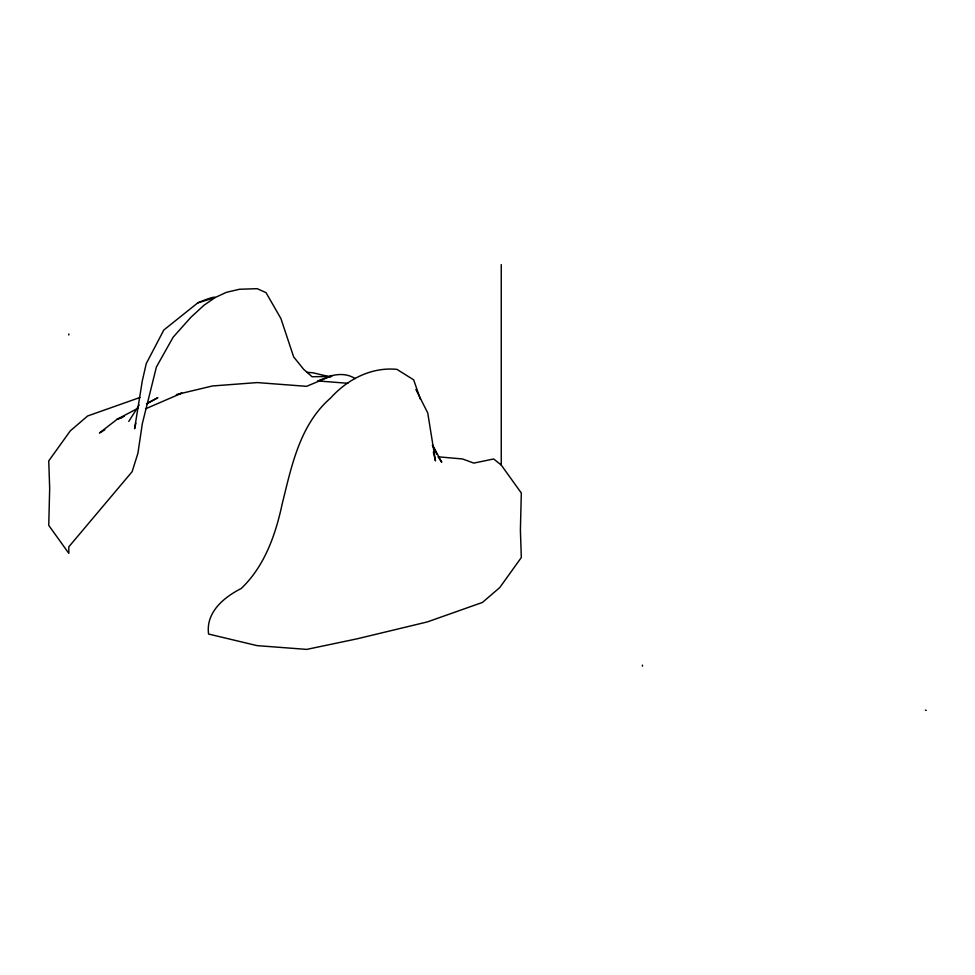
<?xml version="1.0" encoding="UTF-8"?>
<svg xmlns="http://www.w3.org/2000/svg" width="975" height="975" viewBox="0 0 975 975"><rect width="100%" height="100%" fill="white"/><g stroke="black" fill="none" stroke-linecap="round" stroke-linejoin="round"><path stroke-width="1.46" d="M68.811 334.973L68.847 333.962M135.866 423.15L134.587 428.781L142.326 380.75L146.25 363.59L163.824 330.025L197.742 302.896A27.178 2.901 -25.7 0 1 215.146 297.521L226.419 292.329L239.423 289.27L257.193 288.673L266.004 292.622L280.897 318.52L293.67 356.923L303.7 369.367L312.061 376.74L328.904 376.496A73.101 42.205 -60 0 1 350.244 376.131L352.816 377.227A73.101 42.205 -60 0 1 355.241 378.617M128.773 421.444L139.096 405.076M104.776 429.804L99.438 432.997L117.012 419.36L138.084 408.172M146.469 403.894L157.84 397.69L147.298 403.284M124.325 416.264L117.012 419.36L122.533 417.324M145.482 408.854L181.862 393.12L179.059 393.839M318.862 380.421L332.219 375.57L306.589 386.332L257.193 382.578L212.392 385.978L176.402 394.582M139.925 397.495L87.628 415.984L70.31 430.84L48.75 460.883L49.676 488.353L48.75 525.379L68.811 553.349L68.811 546.841L132.113 471.705L137.902 453.314L142.326 423.65L156.414 366.978L173.111 337.228L190.881 317.302L203.885 305.333L215.146 297.521L197.742 302.896M307.027 372.328L313.048 372.791L330.659 377.008M317.521 380.908L347.843 383.297M925.372 710.117L926.25 710.422M420.457 399.323L413.656 379.836L396.959 369.367C371.378 366.832 347.417 379.36 330.647 397.995C299.63 424.82 291.501 466.416 282.092 504.343C275.535 535.007 264.408 566.487 241.166 588.534C223.762 597.37 205.664 612.361 208.577 634.043L257.022 645.621L306.698 649.399L356.996 638.844L427.318 621.928L482.442 602.428L499.761 587.572L521.32 557.529L520.394 530.059L521.32 493.033L501.247 465.063L493.679 458.957L473.838 463.101L462.503 458.957L438.092 456.8L441.76 462.333L432.693 445.234M415.862 389.476L427.732 412.9L435.484 460.931L433.339 452.132M432.327 445.161L436.812 454.216M642.44 665.121L642.476 666.181M501.247 264.578L501.247 465.063"/></g></svg>
